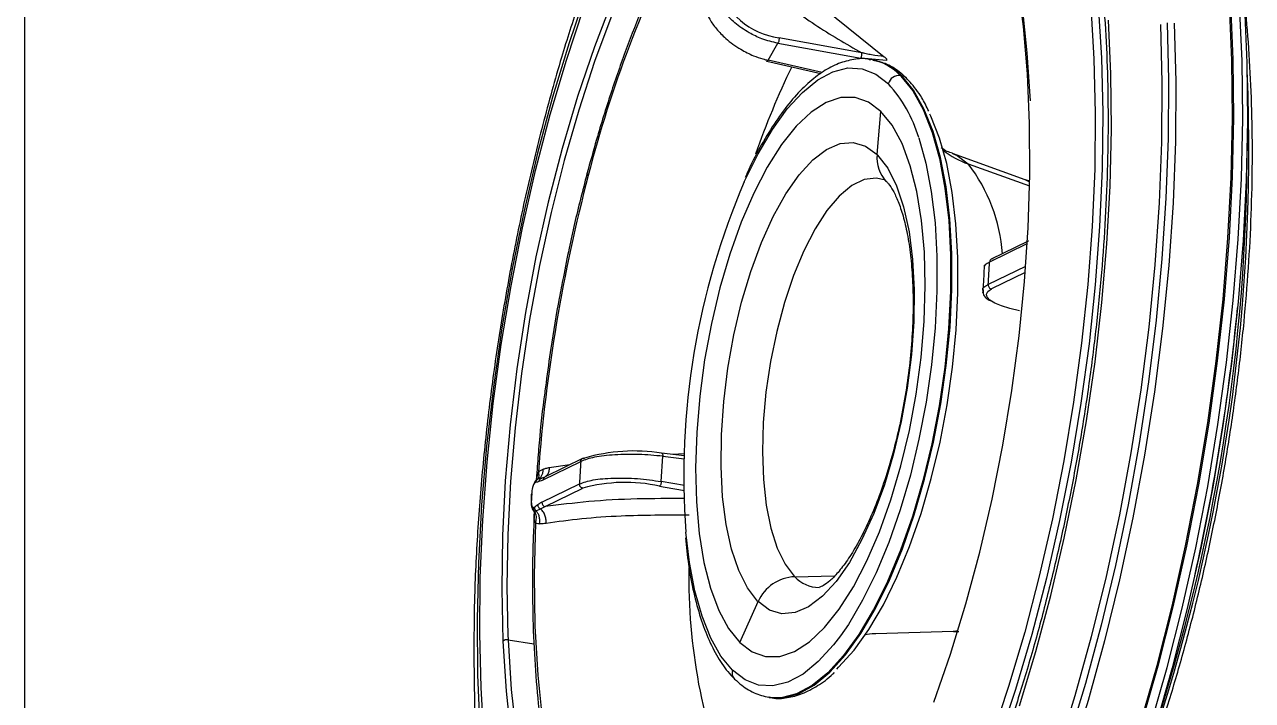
# Model space of a CAD drawing. Extents: x 526 to 610, y 679 to 808.
# Drawn here: x 596.641 to 600.386, y 740.515 to 742.575 of the extents above; entities that cross this region are included whole.
import ezdxf

# ---------------------------------------------------------------- set-up
doc = ezdxf.new("R2010")
doc.units = 0
doc.header["$MEASUREMENT"] = 0
doc.layers.add('1', color=4, linetype='Continuous')

# ---------------------------------------------------------------- blocks, each defined once
blk = doc.blocks.new('JETSETTER LX')
at = {"layer": '1', "color": 3, "linetype": 'Continuous', "lineweight": 25}
for p, q in [((72.9525, 45.7477), (73.1357, 45.6002)), ((73.0675, 45.6122), (72.8148, 45.6579)), ((72.7819, 45.5893), (72.8118, 45.6412)), ((72.8117, 45.6412), (73.0644, 45.5955)), ((72.7776, 45.5863), (72.9429, 45.5495)), ((72.9469, 45.5526), (72.7819, 45.5893)), ((73.1427, 45.5888), (73.0644, 45.5955)), ((73.0898, 45.5921), (73.0947, 45.5915)), ((73.0986, 45.5908), (73.0947, 45.5915)), ((73.1015, 45.5903), (73.0986, 45.5908)), ((73.185, 45.5427), (73.189, 45.5421)), ((73.1139, 45.302), (73.1259, 45.4335)), ((73.5658, 45.2246), (73.3435, 45.305)), ((73.3919, 45.2734), (73.5791, 45.2064)), ((73.5797, 45.221), (73.5666, 45.2248)), ((73.5707, 45.0299), (73.457, 44.9742)), ((73.5724, 45.0368), (73.4621, 44.9829)), ((73.5667, 44.9611), (73.453, 44.9055)), ((73.566, 44.9428), (73.4628, 44.8923)), ((72.2176, 44.3764), (72.1017, 44.3197)), ((72.456, 44.3054), (72.4605, 44.3824)), ((72.5264, 44.3836), (72.4567, 44.3918)), ((72.4604, 44.3824), (72.5257, 44.3747)), ((72.5268, 44.3899), (72.4892, 44.388)), ((72.0765, 44.3334), (72.0748, 44.3095)), ((72.0752, 44.3133), (72.0812, 44.3344)), ((72.0961, 44.3108), (72.2107, 44.3668)), ((72.1772, 44.3566), (72.1145, 44.3474)), ((72.0782, 44.3118), (72.0741, 44.3087)), ((72.0796, 44.314), (72.0797, 44.314)), ((72.0849, 44.3139), (72.08, 44.3125)), ((72.0927, 44.316), (72.0849, 44.3139)), ((72.1008, 44.3191), (72.0888, 44.3147)), ((72.0921, 44.242), (72.2066, 44.2981)), ((72.5266, 44.2932), (72.456, 44.3054)), ((72.0596, 44.266), (72.0587, 44.251)), ((72.102, 44.2289), (72.2165, 44.285)), ((72.4508, 44.2912), (72.4679, 44.2883)), ((72.4679, 44.2883), (72.527, 44.2781)), ((72.0637, 44.2198), (72.0691, 44.2159)), ((72.0745, 44.2162), (72.0873, 44.2222)), ((72.0873, 44.2222), (72.102, 44.2289)), ((72.0686, 44.2063), (72.0674, 44.177)), ((72.0691, 44.2159), (72.0745, 44.2162)), ((72.0722, 44.1794), (72.0741, 44.1863)), ((72.8628, 44.0151), (72.9841, 44.0175)), ((72.6953, 43.8147), (72.7513, 43.9392)), ((73.1098, 43.8423), (73.3461, 43.8494)), ((73.3461, 43.8494), (73.3608, 43.8509)), ((73.3471, 43.848), (73.3632, 43.8487)), ((71.9889, 43.8226), (72.0674, 43.8108)), ((71.8886, 43.5427), (71.8855, 43.7747)), ((72.7841, 43.6476), (72.7881, 43.647)), ((72.7889, 43.6469), (72.7841, 43.6476)), ((72.7852, 43.6475), (72.7881, 43.647))]:
    blk.add_line(p, q, dxfattribs=at)
at = {"layer": '1', "color": 3, "linetype": 'Continuous', "lineweight": 25, "flags": 128}
for points in [[(74.1915, 45.7636), (74.1989, 45.592), (74.2006, 45.415), (74.1967, 45.2337), (74.1872, 45.0489), (74.172, 44.8616), (74.1513, 44.6729), (74.1253, 44.4837), (74.0939, 44.2951), (74.0575, 44.108), (74.0162, 43.9235), (73.9702, 43.7425), (73.9197, 43.5661)], [(73.9174, 43.5691), (73.9677, 43.745), (74.0135, 43.9255), (74.0548, 44.1094), (74.0911, 44.2959), (74.1223, 44.484), (74.1483, 44.6726), (74.1689, 44.8608), (74.184, 45.0475), (74.1935, 45.2317), (74.1974, 45.4126), (74.1957, 45.589), (74.1883, 45.7601)], [(74.2345, 45.7525), (74.2419, 45.5814), (74.2437, 45.405), (74.2398, 45.2242), (74.2303, 45.04), (74.2152, 44.8533), (74.1946, 44.6652), (74.1686, 44.4766), (74.1373, 44.2886), (74.101, 44.1021), (74.0598, 43.9182), (74.0139, 43.7378), (73.9637, 43.5619)], [(73.9479, 43.5616), (73.9983, 43.738), (74.0443, 43.919), (74.0857, 44.1035), (74.1221, 44.2906), (74.1534, 44.4792), (74.1795, 44.6684), (74.2002, 44.8571), (74.2153, 45.0444), (74.2249, 45.2292), (74.2288, 45.4105), (74.227, 45.5875), (74.2196, 45.7591)], [(73.5478, 43.6216), (73.5978, 43.7875), (73.6436, 43.9583), (73.6848, 44.133), (73.7212, 44.3107), (73.7525, 44.4902), (73.7786, 44.6706), (73.7994, 44.8507), (73.8147, 45.0296), (73.8244, 45.2061), (73.8284, 45.3793), (73.8268, 45.5481), (73.8196, 45.7116)], [(71.9159, 43.5168), (71.9062, 43.6766), (71.9022, 43.8424), (71.904, 44.013), (71.9116, 44.1874), (71.9249, 44.3646), (71.9437, 44.5435), (71.9682, 44.7229), (71.9979, 44.9018), (72.0329, 45.0791), (72.0728, 45.2536), (72.1174, 45.4243), (72.1665, 45.5902), (72.2197, 45.7502), (72.2768, 45.9034), (72.3373, 46.0487), (72.4009, 46.1854), (72.4672, 46.3125), (72.5358, 46.4294), (72.6063, 46.5352), (72.6782, 46.6293), (72.7511, 46.7112)], [(73.5296, 46.7035), (73.5674, 46.6408), (73.614, 46.5464), (73.656, 46.4402), (73.693, 46.3229), (73.725, 46.1952), (73.7516, 46.0579), (73.7727, 45.9118), (73.7882, 45.7579), (73.7979, 45.5971), (73.8019, 45.4303), (73.8001, 45.2587), (73.7925, 45.0832), (73.7792, 44.9049), (73.7602, 44.7249), (73.7356, 44.5444), (73.7057, 44.3644), (73.6705, 44.1861), (73.6303, 44.0105), (73.5854, 43.8388), (73.536, 43.6719), (73.4825, 43.5109)], [(72.6444, 46.624), (72.6186, 46.5886), (72.5477, 46.4822), (72.4787, 46.365), (72.4119, 46.2376), (72.3478, 46.1008), (72.2866, 45.9555), (72.2288, 45.8024), (72.1747, 45.6424), (72.1247, 45.4766), (72.0789, 45.3058), (72.0377, 45.131), (72.0013, 44.9533), (71.97, 44.7738), (71.9439, 44.5934), (71.9231, 44.4133), (71.9078, 44.2344), (71.8981, 44.0579), (71.8941, 43.8847), (71.8957, 43.7159), (71.9029, 43.5524)], [(73.5815, 45.4657), (73.5721, 45.6125), (73.5571, 45.7523)], [(72.3052, 45.7266), (72.2528, 45.5854), (72.2041, 45.4374), (72.1597, 45.2837), (72.1197, 45.1254), (72.0845, 44.9637), (72.0544, 44.7997), (72.0294, 44.6345), (72.01, 44.4695), (71.996, 44.3057), (71.9878, 44.1443), (71.9852, 43.9865), (71.9884, 43.8334)], [(73.2874, 43.6332), (73.3382, 43.7796), (73.385, 43.9322), (73.4273, 44.0899), (73.465, 44.2517), (73.4977, 44.4162), (73.5252, 44.5825), (73.5473, 44.7492), (73.5638, 44.9151), (73.5746, 45.0791), (73.5797, 45.24), (73.5789, 45.3966), (73.5724, 45.5478), (73.5601, 45.6925), (73.5422, 45.8297)], [(73.5709, 46.5839), (73.5925, 46.5375), (73.6342, 46.432), (73.6711, 46.3154), (73.7028, 46.1884), (73.7292, 46.052), (73.7502, 45.9068), (73.7656, 45.7538), (73.7753, 45.594), (73.7793, 45.4282), (73.7775, 45.2576), (73.7699, 45.0831), (73.7567, 44.9059), (73.7378, 44.7271), (73.7134, 44.5477), (73.6836, 44.3688), (73.6487, 44.1915), (73.6087, 44.017), (73.5641, 43.8463), (73.515, 43.6804), (73.4618, 43.5204)], [(72.6977, 46.4271), (72.6281, 46.3483), (72.5597, 46.2565), (72.4928, 46.1524), (72.4281, 46.0368), (72.3661, 45.9107), (72.3072, 45.7749), (72.2518, 45.6306), (72.2004, 45.4787), (72.1533, 45.3205), (72.111, 45.1572), (72.0738, 44.99), (72.0419, 44.8202), (72.0155, 44.649), (71.995, 44.4778), (71.9803, 44.3079), (71.9718, 44.1406), (71.9693, 43.9771), (71.9729, 43.8187)], [(73.9982, 45.7033), (74.0027, 45.5298), (74.0016, 45.3515), (73.9949, 45.1693), (73.9827, 44.9842), (73.9648, 44.7971), (73.9416, 44.609), (73.913, 44.421), (73.8793, 44.234), (73.8406, 44.0491), (73.7971, 43.8673), (73.7491, 43.6894), (73.6968, 43.5165)], [(73.978, 45.6983), (73.9826, 45.5218), (73.9813, 45.3403), (73.9741, 45.1548), (73.9611, 44.9663), (73.9424, 44.7758), (73.918, 44.5845), (73.8882, 44.3933), (73.853, 44.2035), (73.8126, 44.016), (73.7673, 43.8318), (73.7174, 43.6521), (73.6631, 43.4778), (73.6047, 43.3099), (73.5425, 43.1493), (73.4769, 42.9969), (73.4083, 42.8536), (73.3371, 42.7202), (73.2635, 42.5974), (73.1882, 42.4859), (73.1114, 42.3864), (73.0336, 42.2994)], [(74.0203, 45.7028), (74.0249, 45.5247), (74.0236, 45.3416), (74.0164, 45.1544), (74.0033, 44.9641), (73.9844, 44.7719), (73.9598, 44.5789), (73.9297, 44.386), (73.8942, 44.1945), (73.8534, 44.0053), (73.8077, 43.8194), (73.7574, 43.6381), (73.7025, 43.4622), (73.6436, 43.2928), (73.5809, 43.1307), (73.5147, 42.977), (73.4455, 42.8324), (73.3736, 42.6978), (73.2994, 42.5739), (73.2234, 42.4614), (73.1459, 42.361), (73.0674, 42.2732)], [(72.7091, 45.2193), (72.71, 45.2212), (72.7512, 45.3047), (72.7948, 45.3784), (72.8401, 45.441), (72.8865, 45.4917), (72.9331, 45.5298), (72.9795, 45.5547), (73.0248, 45.566), (73.0685, 45.5635), (73.1099, 45.5474), (73.1484, 45.5178)], [(72.7881, 43.647), (72.8275, 43.6462), (72.8743, 43.6585), (72.9221, 43.6847), (72.9702, 43.7245), (73.0179, 43.7773), (73.0646, 43.8423), (73.1095, 43.9186), (73.152, 44.0051), (73.1914, 44.1004), (73.2272, 44.2034), (73.259, 44.3123), (73.2861, 44.4257), (73.3082, 44.5419), (73.3251, 44.6592), (73.3364, 44.776), (73.342, 44.8904), (73.3418, 45.0009), (73.3359, 45.1059), (73.3242, 45.2038), (73.307, 45.2932), (73.2845, 45.3728), (73.257, 45.4414), (73.2251, 45.4982), (73.189, 45.5421)], [(73.1869, 45.5409), (73.2228, 45.4963), (73.2546, 45.4389), (73.2818, 45.3697), (73.304, 45.2896), (73.321, 45.1997), (73.3323, 45.1014), (73.338, 44.9961), (73.3379, 44.8853), (73.332, 44.7707), (73.3204, 44.6539), (73.3033, 44.5366), (73.2809, 44.4205), (73.2535, 44.3072), (73.2215, 44.1986), (73.1855, 44.096), (73.1459, 44.001), (73.1033, 43.915), (73.0583, 43.8393), (73.0115, 43.7749), (72.9638, 43.7227), (72.9156, 43.6836), (72.8679, 43.6581), (72.8211, 43.6465), (72.7889, 43.6469)], [(73.1259, 45.4335), (73.0881, 45.462), (73.0472, 45.4762), (73.0039, 45.4758), (72.9591, 45.4608), (72.9134, 45.4315), (72.8677, 45.3884), (72.8227, 45.3322), (72.7792, 45.2639), (72.738, 45.1846), (72.6997, 45.0957), (72.665, 44.9988), (72.6346, 44.8955), (72.6088, 44.7875), (72.5882, 44.6768), (72.5732, 44.5651), (72.5639, 44.4544), (72.5605, 44.3467), (72.5631, 44.2437), (72.5717, 44.1472), (72.5861, 44.0588), (72.606, 43.9802), (72.6312, 43.9125), (72.6611, 43.8571), (72.6953, 43.8147)], [(72.6953, 43.8147), (72.7331, 43.7862), (72.774, 43.7721), (72.8173, 43.7725), (72.8621, 43.7875), (72.9078, 43.8168), (72.9535, 43.8599), (72.9985, 43.9161), (73.042, 43.9844), (73.0832, 44.0637), (73.1215, 44.1525), (73.1562, 44.2494), (73.1866, 44.3528), (73.2124, 44.4607), (73.233, 44.5715), (73.248, 44.6832), (73.2573, 44.7938), (73.2607, 44.9016), (73.2581, 45.0046), (73.2495, 45.1011), (73.2351, 45.1894), (73.2152, 45.2681), (73.1901, 45.3357), (73.1601, 45.3912), (73.1259, 45.4335)], [(72.9908, 43.7337), (72.9968, 43.7394), (73.0436, 43.7911), (73.0892, 43.8547), (73.1331, 43.9293), (73.1747, 44.014), (73.2133, 44.1073), (73.2483, 44.208), (73.2794, 44.3146), (73.3059, 44.4255), (73.3276, 44.5392), (73.3441, 44.654), (73.3552, 44.7682), (73.3606, 44.8802), (73.3605, 44.9884), (73.3546, 45.0911), (73.3432, 45.1868), (73.3264, 45.2743), (73.3043, 45.3522), (73.2775, 45.4194), (73.2747, 45.4252)], [(73.241, 45.3535), (73.241, 45.3535), (73.2628, 45.2762), (73.2794, 45.1894), (73.2907, 45.0944), (73.2964, 44.9925), (73.2965, 44.8852), (73.2909, 44.7741), (73.2799, 44.6609), (73.2634, 44.5471), (73.2418, 44.4344), (73.2154, 44.3245), (73.1845, 44.219), (73.1496, 44.1194), (73.1113, 44.0271), (73.07, 43.9435), (73.0264, 43.8699), (73.0026, 43.8354)], [(72.7495, 43.941), (72.7186, 43.9811), (72.692, 44.0341), (72.6703, 44.099), (72.6538, 44.1745), (72.6431, 44.259), (72.6382, 44.3508), (72.6393, 44.4481), (72.6463, 44.5489), (72.6591, 44.6512), (72.6774, 44.7528), (72.7009, 44.8517), (72.7292, 44.946), (72.7615, 45.0337), (72.7973, 45.113), (72.8358, 45.1823), (72.8763, 45.2403), (72.918, 45.2857), (72.9599, 45.3176), (73.0013, 45.3354), (73.0413, 45.3387), (73.0791, 45.3275), (73.1139, 45.302)], [(73.1157, 45.3002), (73.1466, 45.2601), (73.1732, 45.2071), (73.1949, 45.1422), (73.2114, 45.0667), (73.2221, 44.9822), (73.227, 44.8904), (73.2259, 44.7931), (73.2189, 44.6923), (73.2061, 44.5901), (73.1878, 44.4884), (73.1643, 44.3895), (73.1361, 44.2952), (73.1037, 44.2076), (73.0679, 44.1283), (73.0294, 44.0589), (72.9889, 44.001), (72.9472, 43.9556), (72.9053, 43.9236), (72.8639, 43.9058), (72.8239, 43.9025), (72.7861, 43.9137), (72.7513, 43.9392)], [(73.3439, 45.3049), (73.3578, 45.2987), (73.3919, 45.2734)], [(73.1352, 45.2255), (73.1113, 45.2303), (73.0747, 45.2257), (73.0369, 45.2073), (72.9988, 45.1756), (72.9611, 45.1312), (72.9248, 45.0752), (72.8905, 45.0088), (72.8592, 44.9334), (72.8314, 44.8507), (72.8078, 44.7627), (72.789, 44.6711), (72.7752, 44.5781), (72.767, 44.4858), (72.7643, 44.3961), (72.7674, 44.3112), (72.776, 44.2328), (72.7901, 44.1627), (72.8093, 44.1024), (72.8332, 44.0534), (72.8612, 44.0167)], [(73.5793, 45.2186), (73.5759, 45.2203), (73.5658, 45.2246)], [(73.5754, 45.0383), (73.5759, 45.0386), (73.5763, 45.0388)], [(73.5485, 44.8259), (73.519, 44.8329), (73.4934, 44.8408), (73.4729, 44.8495), (73.458, 44.8586), (73.4494, 44.8677), (73.4473, 44.8766), (73.4518, 44.8849), (73.4628, 44.8923)], [(72.0722, 44.1794), (72.0685, 44.0195), (72.0708, 43.8643), (72.0791, 43.715), (72.0933, 43.5728), (72.1133, 43.4387), (72.1389, 43.3138), (72.17, 43.199), (72.2063, 43.0953), (72.2475, 43.0033), (72.2933, 42.9239), (72.3434, 42.8576)], [(72.6728, 43.7305), (72.6378, 43.7731), (72.6068, 43.8281), (72.5802, 43.8948), (72.5585, 43.9721), (72.5418, 44.0589), (72.5308, 44.1515)], [(71.9729, 43.8187), (71.9827, 43.6666), (71.9985, 43.522), (72.0202, 43.3859), (72.0476, 43.2594), (72.0806, 43.1434), (72.1188, 43.0389), (72.1621, 42.9466), (72.21, 42.8672), (72.2622, 42.8014), (72.3183, 42.7496), (72.3779, 42.7123), (72.4092, 42.699)], [(71.9889, 43.8226), (71.9986, 43.6716), (72.0143, 43.5279), (72.0358, 43.3927), (72.063, 43.2671), (72.0958, 43.1519), (72.1338, 43.0481), (72.1767, 42.9564), (72.2243, 42.8776), (72.2762, 42.8123), (72.3319, 42.7608), (72.391, 42.7237), (72.4532, 42.7012), (72.5179, 42.6935), (72.5846, 42.7007), (72.6529, 42.7226), (72.7222, 42.7592), (72.7919, 42.8101), (72.8616, 42.875)], [(73.0026, 43.8354), (72.9811, 43.8073), (72.9347, 43.7565), (72.8881, 43.7185), (72.8417, 43.6936), (72.7964, 43.6823), (72.7527, 43.6847), (72.7113, 43.7009), (72.6728, 43.7305)]]:
    blk.add_lwpolyline(points, dxfattribs=at)
at = {"layer": '1', "color": 3, "linetype": 'Continuous', "lineweight": 25}
for centre, radius, start, end in [((75.6982, 44.3567), 3.5752, 152.5026, 165.719), ((72.849, 45.8916), 0.2362, 198.2611, 261.6831), ((75.1549, 44.4607), 2.5545, 154.2769, 160.746), ((73.0668, 45.4317), 0.1622, 43.2082, 80.1021), ((73.0709, 45.4318), 0.1614, 44.0323, 79.0813), ((73.1809, 45.5093), 0.0337, 83.0617, 165.4181), ((73.0189, 45.3737), 0.237, 44.8444, 45.4871), ((73.0261, 45.3764), 0.2323, 45.487, 46.1736), ((73.185, 45.5164), 0.026, 45.7402, 81.3244), ((68.5834, 45.3155), 5.6642, 339.402, 2.4428), ((72.8422, 45.237), 0.4154, 16.293, 42.5302), ((73.4834, 45.5305), 0.2729, 232.1252, 250.4171), ((68.421, 45.3415), 5.822, 341.83865, 0.00619), ((73.214, 45.291), 0.1007, 173.7192, 224.7632), ((72.9909, 45.1769), 0.1754, 44.649, 45.4864), ((72.9882, 44.9621), 0.5098, 4.2382, 37.6366), ((77.0698, 43.9592), 5.0027, 165.1818, 175.6991), ((72.2345, 45.2438), 0.00524, 187.6879, 259.2422), ((74.8041, 44.3206), 2.2796, 156.7796, 184.2544), ((69.7055, 45.1583), 3.756, 356.141, 357.1917), ((67.4531, 45.4961), 6.7925, 347.42889, 354.41597), ((72.3728, 43.8667), 0.5318, 80.9232, 106.492), ((75.9578, 44.1142), 3.7557, 176.1428, 177.1936), ((72.1064, 44.3105), 0.0103, 117.1766, 178.3418), ((72.3463, 43.818), 0.4847, 77.5472, 105.536), ((72.1047, 44.2412), 0.0126, 176.4122, 257.3515), ((74.3223, 44.015), 1.7827, 179.1358, 201.992), ((72.8681, 43.8875), 0.1278, 92.3854, 156.0944), ((72.9696, 44.1237), 0.1523, 224.649, 225.4864), ((72.9363, 44.0825), 0.0997, 222.5083, 270.3814), ((72.8743, 44.0643), 0.1754, 224.649, 225.4864), ((71.9847, 43.8052), 0.018, 76.6965, 131.0885), ((75.7742, 43.9862), 3.7889, 182.311, 182.4737), ((72.6992, 43.7226), 0.0275, 163.4201, 224.437)]:
    blk.add_arc(centre, radius, start, end, dxfattribs=at)
for points, knots in [([(70.5144, 54.8504), (70.5144, 54.8251), (70.5144, 54.7747), (70.5144, 54.6988), (70.5144, 54.6229), (70.5144, 54.547), (70.5144, 54.471), (70.5144, 54.395), (70.5144, 54.319), (70.5144, 54.2429), (70.5144, 54.1667), (70.5144, 54.0905), (70.5144, 54.0142), (70.5144, 53.9379), (70.5144, 53.8616), (70.5144, 53.7852), (70.5144, 53.7087), (70.5144, 53.6322), (70.5144, 53.5556), (70.5144, 53.3866), (70.5144, 53.1247), (70.5144, 52.7682), (70.5144, 52.411), (70.5144, 51.9293), (70.5144, 51.3204), (70.5144, 50.578), (70.5144, 49.8296), (70.5144, 49.2003), (70.5144, 48.6959), (70.5145, 48.3164), (70.5144, 47.9368), (70.5144, 47.4313), (70.5144, 46.7998), (70.5144, 46.174), (70.5144, 45.677), (70.5144, 45.3068), (70.5144, 44.9368), (70.5144, 44.6432), (70.5144, 44.425), (70.5144, 44.2814), (70.5144, 44.1379), (70.5144, 43.9945), (70.5144, 43.851), (70.5144, 43.7076), (70.5144, 43.5643), (70.5144, 43.421), (70.5144, 43.2777), (70.5144, 43.1825), (70.5144, 43.1348)], [0, 0, 0, 0, 0.006979, 0.013944, 0.020896, 0.027835, 0.034761, 0.041675, 0.048576, 0.055465, 0.062342, 0.069207, 0.076061, 0.082904, 0.089736, 0.096558, 0.103369, 0.11017, 0.116961, 0.123743, 0.155046, 0.186116, 0.216979, 0.247664, 0.310063, 0.371883, 0.434303, 0.496536, 0.527785, 0.559071, 0.590378, 0.62175, 0.684368, 0.747468, 0.778711, 0.810133, 0.841755, 0.873597, 0.886041, 0.898527, 0.911053, 0.923623, 0.936237, 0.948895, 0.9616, 0.974352, 0.987151, 1, 1, 1, 1]), ([(73.3599, 46.8968), (73.3618, 46.896), (73.3827, 46.8872), (73.421, 46.8588), (73.4741, 46.8111), (73.524, 46.7507), (73.5709, 46.6796), (73.6144, 46.5977), (73.6544, 46.5052), (73.6905, 46.4027), (73.7226, 46.2906), (73.7504, 46.1695), (73.7736, 46.04), (73.7922, 45.9029), (73.806, 45.7589), (73.8149, 45.6087), (73.8189, 45.4533), (73.8178, 45.2934), (73.8118, 45.1299), (73.8007, 44.9637), (73.7847, 44.7957), (73.7639, 44.6267), (73.7384, 44.4578), (73.7082, 44.2898), (73.6736, 44.1236), (73.6348, 43.9601), (73.5919, 43.8002), (73.5453, 43.6448), (73.4951, 43.4946), (73.4416, 43.3505), (73.3852, 43.2133), (73.3261, 43.0837), (73.2648, 42.9625), (73.2015, 42.8502), (73.1367, 42.7475), (73.0708, 42.6551), (73.0114, 42.5816), (72.9741, 42.5418), (72.959, 42.5258)], [0, 0, 0, 0, 0.002926, 0.032752, 0.062001, 0.090836, 0.119454, 0.147987, 0.176507, 0.205042, 0.233611, 0.262219, 0.290866, 0.319547, 0.348257, 0.376991, 0.405746, 0.434517, 0.4633, 0.492094, 0.520895, 0.549702, 0.578511, 0.607322, 0.636131, 0.664937, 0.693737, 0.72253, 0.751312, 0.78008, 0.808832, 0.837564, 0.866272, 0.894949, 0.923592, 0.952194, 0.980753, 1, 1, 1, 1]), ([(72.5264, 46.0194), (72.5205, 46.0088), (72.4951, 45.9636), (72.4525, 45.8746), (72.3989, 45.7534), (72.3485, 45.6243), (72.3014, 45.4892), (72.2617, 45.3616), (72.2389, 45.2781), (72.2293, 45.2431)], [0, 0, 0, 0, 0.0504166, 0.2164825, 0.3824391, 0.5483062, 0.7141018, 0.8798415, 1, 1, 1, 1]), ([(72.5814, 46.0282), (72.6123, 45.988), (72.674, 45.9075), (72.7912, 45.7966), (72.9219, 45.6953), (73.019, 45.6399), (73.0675, 45.6122)], [0, 0, 0, 0, 0.249991, 0.5, 0.750009, 1, 1, 1, 1]), ([(73.8029, 43.1047), (73.8191, 43.1405), (73.855, 43.2195), (73.9071, 43.3507), (73.9595, 43.4957), (74.0083, 43.6465), (74.0534, 43.8022), (74.0945, 43.962), (74.1314, 44.1249), (74.164, 44.2902), (74.1919, 44.4569), (74.2152, 44.6242), (74.2337, 44.7911), (74.2472, 44.9568), (74.2557, 45.1203), (74.2592, 45.2808), (74.2576, 45.4375), (74.2507, 45.5893), (74.2406, 45.7224), (74.2305, 45.8016), (74.2263, 45.8346)], [0, 0, 0, 0, 0.04719, 0.104277, 0.161331, 0.21836, 0.275368, 0.332361, 0.389342, 0.446316, 0.503286, 0.560255, 0.617226, 0.674202, 0.731187, 0.788183, 0.845197, 0.902231, 0.959293, 1, 1, 1, 1]), ([(72.8118, 45.6412), (72.7952, 45.6452), (72.7653, 45.6524), (72.7201, 45.6743), (72.6818, 45.7007), (72.6511, 45.7311), (72.6238, 45.7675), (72.6152, 45.7945), (72.6097, 45.8116)], [0, 0, 0, 0, 0.176664, 0.320153, 0.500148, 0.642586, 0.77352, 1, 1, 1, 1]), ([(72.2035, 45.7611), (72.1859, 45.707), (72.1467, 45.5862), (72.094, 45.3947), (72.0439, 45.1893), (72.0009, 44.9832), (71.9645, 44.7766), (71.9347, 44.5693), (71.9113, 44.361), (71.8949, 44.1517), (71.8852, 43.9558), (71.8847, 43.8306), (71.8844, 43.7748)], [0, 0, 0, 0, 0.085952, 0.191817, 0.296142, 0.399409, 0.502095, 0.604667, 0.707517, 0.811049, 0.915772, 1, 1, 1, 1]), ([(72.583, 45.7652), (72.5884, 45.7481), (72.597, 45.7212), (72.6239, 45.6842), (72.6549, 45.6522), (72.694, 45.6238), (72.7333, 45.6042), (72.7617, 45.5942), (72.7765, 45.5906), (72.7819, 45.5893)], [0, 0, 0, 0, 0.225427, 0.356568, 0.499702, 0.690185, 0.837163, 0.940472, 1, 1, 1, 1]), ([(73.1357, 45.6002), (73.1227, 45.6019), (73.1041, 45.6043), (73.0835, 45.6085), (73.0745, 45.6105), (73.0706, 45.6115), (73.0689, 45.6119), (73.0681, 45.6121), (73.0678, 45.6122), (73.0676, 45.6122), (73.0676, 45.6122), (73.0675, 45.6122)], [0, 0, 0, 0, 0.560572, 0.806867, 0.915075, 0.962645, 0.983566, 0.992769, 0.996819, 0.9986, 1, 1, 1, 1]), ([(73.0889, 45.5923), (73.0889, 45.5923), (73.0742, 45.5962), (73.0427, 45.5928), (72.9962, 45.5813), (72.9495, 45.5566), (72.9027, 45.5205), (72.8561, 45.4723), (72.8106, 45.4131), (72.7671, 45.3433), (72.7341, 45.2827), (72.7167, 45.2429), (72.712, 45.2322)], [0, 0, 0, 0, 0.000113, 0.112759, 0.22548, 0.341441, 0.461675, 0.584653, 0.708449, 0.831935, 0.954969, 1, 1, 1, 1]), ([(72.7819, 45.5893), (72.7812, 45.5884), (72.78, 45.5866), (72.7785, 45.5858), (72.778, 45.5862), (72.778, 45.5863)], [0, 0, 0, 0, 0.478859, 0.957717, 1, 1, 1, 1]), ([(73.2032, 45.535), (73.1961, 45.5415), (73.1759, 45.5599), (73.1424, 45.5804), (73.1142, 45.5865), (73.1019, 45.5892)], [0, 0, 0, 0, 0.234556, 0.665682, 1, 1, 1, 1]), ([(73.1357, 45.6002), (73.1369, 45.5992), (73.1392, 45.5975), (73.1415, 45.5949), (73.1427, 45.5929), (73.1432, 45.5913), (73.1433, 45.5899), (73.1429, 45.5892), (73.1427, 45.5888)], [0, 0, 0, 0, 0.30087, 0.545342, 0.672655, 0.78547, 0.89152, 1, 1, 1, 1]), ([(73.2717, 45.4342), (73.2648, 45.4483), (73.2478, 45.4825), (73.2238, 45.5138), (73.207, 45.5311), (73.2032, 45.535)], [0, 0, 0, 0, 0.350606, 0.854798, 1, 1, 1, 1]), ([(73.3444, 45.3061), (73.3387, 45.3078), (73.3241, 45.312), (73.3153, 45.3184), (73.3099, 45.3222)], [0, 0, 0, 0, 0.392302, 1, 1, 1, 1]), ([(72.2293, 45.2431), (72.2226, 45.2174), (72.2032, 45.1429), (72.1786, 45.0381), (72.1631, 44.9582), (72.1574, 44.9289)], [0, 0, 0, 0, 0.250141, 0.725683, 1, 1, 1, 1]), ([(73.1425, 45.22), (73.1445, 45.2179), (73.1501, 45.2121), (73.1628, 45.1933), (73.1785, 45.1603), (73.1936, 45.116), (73.2066, 45.0609), (73.2165, 44.9961), (73.2227, 44.9228), (73.2246, 44.8425), (73.2219, 44.7571), (73.2144, 44.6685), (73.2024, 44.5785), (73.1859, 44.4891), (73.1653, 44.402), (73.1411, 44.3193), (73.1139, 44.2426), (73.0846, 44.1736), (73.0541, 44.1138), (73.0236, 44.0646), (72.9946, 44.0269), (72.9691, 44.0012), (72.9495, 43.9871), (72.9386, 43.9828), (72.9385, 43.9829), (72.9384, 43.9829)], [0, 0, 0, 0, 0.023939, 0.065382, 0.106912, 0.149315, 0.192969, 0.237779, 0.28352, 0.329959, 0.376893, 0.424156, 0.471615, 0.519156, 0.566656, 0.613993, 0.661046, 0.70767, 0.753688, 0.798884, 0.843025, 0.885936, 0.927713, 0.969185, 1, 1, 1, 1]), ([(73.137, 45.2247), (73.1369, 45.2248), (73.1367, 45.2251), (73.1406, 45.2217), (73.1425, 45.22)], [0, 0, 0, 0, 0.497585, 1, 1, 1, 1]), ([(73.457, 44.9742), (73.4471, 44.969), (73.4366, 44.9635), (73.441, 44.9574), (73.4412, 44.957)], [0, 0, 0, 0, 0.939881, 1, 1, 1, 1]), ([(73.4408, 44.9646), (73.4396, 44.9423), (73.4382, 44.9143), (73.4362, 44.8859), (73.4358, 44.8801)], [0, 0, 0, 0, 0.7934669, 1, 1, 1, 1]), ([(72.1574, 44.9289), (72.1531, 44.9075), (72.1385, 44.8356), (72.1206, 44.7275), (72.1092, 44.641), (72.1045, 44.6058)], [0, 0, 0, 0, 0.200616, 0.674632, 1, 1, 1, 1]), ([(73.437, 44.8879), (73.4368, 44.8882), (73.4326, 44.8949), (73.443, 44.9003), (73.453, 44.9055)], [0, 0, 0, 0, 0.046181, 1, 1, 1, 1]), ([(73.4378, 44.8902), (73.4374, 44.8861), (73.4363, 44.8764), (73.4449, 44.8653), (73.4544, 44.8593), (73.4585, 44.8567)], [0, 0, 0, 0, 0.290442, 0.698816, 1, 1, 1, 1]), ([(72.1045, 44.6058), (72.1023, 44.5898), (72.0929, 44.5224), (72.0834, 44.4311), (72.0782, 44.357), (72.0765, 44.3334)], [0, 0, 0, 0, 0.176095, 0.737665, 1, 1, 1, 1]), ([(72.4605, 44.3824), (72.4362, 44.3846), (72.3876, 44.3891), (72.313, 44.3876), (72.2483, 44.3804), (72.2232, 44.3714), (72.2107, 44.3668)], [0, 0, 0, 0, 0.249606, 0.500027, 0.750012, 1, 1, 1, 1]), ([(72.0812, 44.3344), (72.0818, 44.3316), (72.083, 44.3259), (72.0822, 44.3186), (72.0795, 44.3126), (72.0762, 44.3104), (72.0745, 44.3094)], [0, 0, 0, 0, 0.241724, 0.494678, 0.750434, 1, 1, 1, 1]), ([(72.0946, 44.342), (72.0945, 44.3387), (72.0943, 44.3319), (72.0914, 44.3232), (72.0867, 44.3161), (72.0822, 44.3137), (72.08, 44.3125)], [0, 0, 0, 0, 0.240022, 0.493069, 0.749788, 1, 1, 1, 1]), ([(72.0946, 44.342), (72.092, 44.3409), (72.0874, 44.339), (72.0831, 44.3358), (72.0812, 44.3344)], [0, 0, 0, 0, 0.559021, 1, 1, 1, 1]), ([(72.1145, 44.3474), (72.1108, 44.3466), (72.1041, 44.3451), (72.0975, 44.343), (72.0946, 44.342)], [0, 0, 0, 0, 0.5593734, 1, 1, 1, 1]), ([(72.1145, 44.3474), (72.1141, 44.3436), (72.1133, 44.3356), (72.1087, 44.3254), (72.1039, 44.3213), (72.1015, 44.3193)], [0, 0, 0, 0, 0.3180393, 0.6629157, 1, 1, 1, 1]), ([(72.0703, 44.3013), (72.0695, 44.3004), (72.0678, 44.2985), (72.0655, 44.2935), (72.0632, 44.2865), (72.0614, 44.2774), (72.0609, 44.2708), (72.0606, 44.2673)], [0, 0, 0, 0, 0.149496, 0.312796, 0.494673, 0.732671, 1, 1, 1, 1]), ([(72.0706, 44.3039), (72.0697, 44.3029), (72.0681, 44.3011), (72.0674, 44.298), (72.0671, 44.2966)], [0, 0, 0, 0, 0.531141, 1, 1, 1, 1]), ([(72.0703, 44.3013), (72.0704, 44.3022), (72.0704, 44.3038), (72.0713, 44.3061), (72.0726, 44.308), (72.0739, 44.3089), (72.0745, 44.3094)], [0, 0, 0, 0, 0.246536, 0.5, 0.753464, 1, 1, 1, 1]), ([(72.0703, 44.3013), (72.0709, 44.3018), (72.0719, 44.3026), (72.0729, 44.303), (72.0733, 44.3032)], [0, 0, 0, 0, 0.559752, 1, 1, 1, 1]), ([(72.0733, 44.3032), (72.0735, 44.3042), (72.0738, 44.3063), (72.0753, 44.309), (72.0774, 44.3113), (72.0792, 44.3121), (72.08, 44.3125)], [0, 0, 0, 0, 0.245275, 0.5, 0.754725, 1, 1, 1, 1]), ([(72.0733, 44.3032), (72.0752, 44.3037), (72.0786, 44.3048), (72.082, 44.3057), (72.0835, 44.3061)], [0, 0, 0, 0, 0.559999, 1, 1, 1, 1]), ([(72.08, 44.3125), (72.079, 44.3121), (72.0771, 44.3114), (72.0753, 44.31), (72.0745, 44.3094)], [0, 0, 0, 0, 0.564894, 1, 1, 1, 1]), ([(72.0835, 44.3061), (72.0838, 44.3073), (72.0842, 44.3098), (72.0863, 44.313), (72.0893, 44.3153), (72.0916, 44.3158), (72.0927, 44.316)], [0, 0, 0, 0, 0.2430984, 0.4999999, 0.7569015, 1, 1, 1, 1]), ([(72.0835, 44.3061), (72.0859, 44.3068), (72.09, 44.308), (72.0943, 44.3099), (72.0961, 44.3108)], [0, 0, 0, 0, 0.559967, 1, 1, 1, 1]), ([(72.2066, 44.2981), (72.2192, 44.3025), (72.2442, 44.3115), (72.3088, 44.3169), (72.3833, 44.3156), (72.4318, 44.3088), (72.456, 44.3054)], [0, 0, 0, 0, 0.249562, 0.499965, 0.750385, 1, 1, 1, 1]), ([(72.0606, 44.2673), (72.0602, 44.267), (72.0595, 44.2666), (72.0596, 44.2657), (72.0606, 44.2649), (72.0621, 44.2644), (72.0628, 44.2641)], [0, 0, 0, 0, 0.244619, 0.499999, 0.755381, 1, 1, 1, 1]), ([(72.0606, 44.2673), (72.0604, 44.2645), (72.0601, 44.2595), (72.0598, 44.2545), (72.0597, 44.2523)], [0, 0, 0, 0, 0.56, 1, 1, 1, 1]), ([(72.0597, 44.2523), (72.0593, 44.252), (72.0586, 44.2516), (72.0587, 44.2507), (72.0598, 44.2498), (72.0612, 44.2493), (72.0619, 44.2491)], [0, 0, 0, 0, 0.24462, 0.500001, 0.755382, 1, 1, 1, 1]), ([(72.0588, 44.2512), (72.0587, 44.2483), (72.0586, 44.2422), (72.0595, 44.2334), (72.0609, 44.2253), (72.0628, 44.2216), (72.0637, 44.2196)], [0, 0, 0, 0, 0.23191, 0.472435, 0.72837, 1, 1, 1, 1]), ([(72.0597, 44.2523), (72.0596, 44.248), (72.0593, 44.2401), (72.0608, 44.2314), (72.0632, 44.2268), (72.0651, 44.2263), (72.066, 44.226)], [0, 0, 0, 0, 0.333235, 0.622136, 0.821177, 1, 1, 1, 1]), ([(72.0621, 44.2225), (72.0641, 44.2196), (72.0679, 44.214), (72.0681, 44.2092), (72.0682, 44.207)], [0, 0, 0, 0, 0.527916, 1, 1, 1, 1]), ([(72.066, 44.226), (72.0659, 44.225), (72.0658, 44.223), (72.0666, 44.2193), (72.0682, 44.2172), (72.0691, 44.2159)], [0, 0, 0, 0, 0.27723, 0.562127, 1, 1, 1, 1]), ([(72.0689, 44.2271), (72.0683, 44.2268), (72.0673, 44.2262), (72.0664, 44.2261), (72.066, 44.226)], [0, 0, 0, 0, 0.559751, 1, 1, 1, 1]), ([(72.0794, 44.2343), (72.0774, 44.2329), (72.0739, 44.2305), (72.0704, 44.2281), (72.0689, 44.2271)], [0, 0, 0, 0, 0.559999, 1, 1, 1, 1]), ([(72.0689, 44.2271), (72.0689, 44.2261), (72.069, 44.224), (72.0702, 44.221), (72.072, 44.2182), (72.0736, 44.2168), (72.0745, 44.2162)], [0, 0, 0, 0, 0.245271, 0.5, 0.754729, 1, 1, 1, 1]), ([(72.0921, 44.242), (72.0897, 44.2408), (72.0855, 44.2386), (72.0812, 44.2356), (72.0794, 44.2343)], [0, 0, 0, 0, 0.559967, 1, 1, 1, 1]), ([(72.0794, 44.2343), (72.0794, 44.2331), (72.0796, 44.2306), (72.0813, 44.227), (72.0839, 44.224), (72.0862, 44.2228), (72.0873, 44.2222)], [0, 0, 0, 0, 0.2430984, 0.5, 0.7569016, 1, 1, 1, 1]), ([(72.1047, 44.1787), (72.1048, 44.1827), (72.1049, 44.191), (72.1014, 44.2037), (72.0955, 44.215), (72.09, 44.2198), (72.0873, 44.2222)], [0, 0, 0, 0, 0.235269, 0.489146, 0.748903, 1, 1, 1, 1]), ([(72.5278, 44.2532), (72.4788, 44.2533), (72.3763, 44.2535), (72.2316, 44.2453), (72.1452, 44.2344), (72.102, 44.2289)], [0, 0, 0, 0, 0.314375, 0.6572, 1, 1, 1, 1]), ([(72.0722, 44.1794), (72.0702, 44.1853), (72.0674, 44.1935), (72.0683, 44.2035), (72.0685, 44.2063)], [0, 0, 0, 0, 0.7270624, 1, 1, 1, 1]), ([(72.0741, 44.1863), (72.0745, 44.189), (72.0753, 44.1945), (72.0747, 44.2026), (72.0727, 44.21), (72.0703, 44.214), (72.0691, 44.2159)], [0, 0, 0, 0, 0.247592, 0.500738, 0.753525, 1, 1, 1, 1]), ([(72.085, 44.1768), (72.0853, 44.1803), (72.086, 44.1875), (72.0842, 44.1984), (72.0804, 44.2085), (72.0764, 44.2137), (72.0745, 44.2162)], [0, 0, 0, 0, 0.240017, 0.493065, 0.749786, 1, 1, 1, 1]), ([(72.1047, 44.1787), (72.1401, 44.1836), (72.2109, 44.1933), (72.3552, 44.2037), (72.4705, 44.2038), (72.5409, 44.2038)], [0, 0, 0, 0, 0.280145, 0.560297, 1, 1, 1, 1]), ([(72.0674, 44.177), (72.0663, 44.1523), (72.0628, 44.0776), (72.0625, 43.9563), (72.0663, 43.8143), (72.0753, 43.6775), (72.0893, 43.5468), (72.1082, 43.423), (72.132, 43.3068), (72.1605, 43.1989), (72.1936, 43.1), (72.2312, 43.0112), (72.2689, 42.9381), (72.2959, 42.8999), (72.3073, 42.8836)], [0, 0, 0, 0, 0.043958, 0.132771, 0.221607, 0.310472, 0.399375, 0.488326, 0.577335, 0.666415, 0.755578, 0.844832, 0.934172, 1, 1, 1, 1]), ([(72.0722, 44.1794), (72.0745, 44.1785), (72.0786, 44.177), (72.0831, 44.1769), (72.085, 44.1768)], [0, 0, 0, 0, 0.562992, 1, 1, 1, 1]), ([(72.085, 44.1768), (72.0886, 44.177), (72.0951, 44.1773), (72.1018, 44.1782), (72.1047, 44.1787)], [0, 0, 0, 0, 0.559, 1, 1, 1, 1]), ([(72.5294, 44.1339), (72.5323, 44.1064), (72.5385, 44.0476), (72.5542, 43.9661), (72.575, 43.8886), (72.6009, 43.8202), (72.6317, 43.7616), (72.6589, 43.7245), (72.6758, 43.7073), (72.6796, 43.7034)], [0, 0, 0, 0, 0.142043, 0.302985, 0.46447, 0.626645, 0.789585, 0.952952, 1, 1, 1, 1]), ([(73.0761, 43.8377), (73.086, 43.8404), (73.0964, 43.8432), (73.1094, 43.8421), (73.11, 43.8421)], [0, 0, 0, 0, 0.955861, 1, 1, 1, 1]), ([(72.6796, 43.7034), (72.6866, 43.6969), (72.7068, 43.6785), (72.7432, 43.6566), (72.7745, 43.65), (72.7898, 43.6468)], [0, 0, 0, 0, 0.2167709, 0.6152065, 1, 1, 1, 1]), ([(72.7848, 43.6486), (72.7878, 43.6477), (72.8055, 43.6425), (72.84, 43.6454), (72.8865, 43.657), (72.9332, 43.6825), (72.9657, 43.705), (72.9823, 43.7223), (72.9836, 43.7238)], [0, 0, 0, 0, 0.046248, 0.273693, 0.501288, 0.735427, 0.978193, 1, 1, 1, 1])]:
    blk.add_open_spline(points, degree=3, knots=knots, dxfattribs=at)
for points in [[(72.8148, 45.6579), (72.8149, 45.6566), (72.8151, 45.6541), (72.8145, 45.6493), (72.8134, 45.6447), (72.8123, 45.6424), (72.8117, 45.6412)], [(73.0644, 45.5955), (73.0647, 45.5961), (73.0653, 45.5971), (73.066, 45.5991), (73.0667, 45.6013), (73.0672, 45.6036), (73.0675, 45.606), (73.0677, 45.6083), (73.0677, 45.6104), (73.0676, 45.6116), (73.0675, 45.6122)], [(73.4682, 44.984), (73.4668, 44.984), (73.464, 44.9841), (73.4604, 44.9819), (73.4577, 44.9786), (73.4572, 44.9757), (73.457, 44.9742)], [(73.453, 44.9055), (73.4531, 44.904), (73.4532, 44.901), (73.4554, 44.8968), (73.4587, 44.8936), (73.4615, 44.8928), (73.4628, 44.8924)], [(72.2107, 44.3668), (72.2109, 44.3683), (72.2114, 44.3712), (72.214, 44.3745), (72.2176, 44.3767), (72.2204, 44.3766), (72.2218, 44.3766)], [(72.4567, 44.3918), (72.4572, 44.392), (72.4583, 44.3923), (72.4596, 44.3903), (72.4605, 44.3869), (72.4605, 44.3839), (72.4604, 44.3824)], [(72.2165, 44.285), (72.2151, 44.2854), (72.2124, 44.2862), (72.2091, 44.2894), (72.2069, 44.2936), (72.2067, 44.2966), (72.2066, 44.2981)], [(72.456, 44.3054), (72.4558, 44.3038), (72.4554, 44.3007), (72.4542, 44.2963), (72.4525, 44.2928), (72.4514, 44.2918), (72.4508, 44.2912)]]:
    blk.add_open_spline(points, degree=3, dxfattribs=at)

msp = doc.modelspace()

# ---------------------------------------------------------------- block references
at = {"layer": '1'}
msp.add_blockref('JETSETTER LX', (526.127, 696.8772), dxfattribs=at)

doc.saveas('drawing.dxf')
